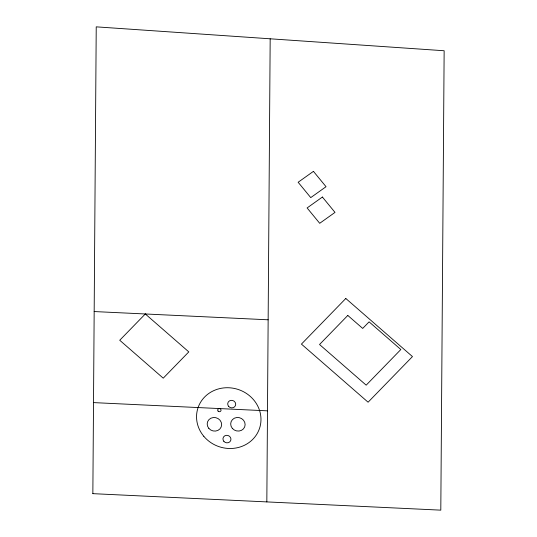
<?xml version="1.0" encoding="UTF-8"?>
<svg xmlns="http://www.w3.org/2000/svg" width="537" height="537" viewBox="0 0 537 537"><rect width="100%" height="100%" fill="white"/><g stroke="black" fill="none" stroke-linecap="round" stroke-linejoin="round"><path stroke-width="0.81" d="M92.854 493.664L96.23 26.85L444.146 50.746L440.803 510.15L92.854 493.657M266.829 501.907L270.178 38.798M94.17 311.554L268.151 319.797M93.519 402.602L267.486 410.845M145.299 313.97L119.731 340.25L163.235 378.176L188.802 351.889L145.299 313.97M345.808 298.485L301.432 344.11L368.093 402.206L412.47 356.581L345.808 298.485M347.801 315.441L319.535 344.512L366.18 385.163L400.844 349.527L369.094 321.858L362.703 328.429L347.801 315.441M313.44 171.357L298.142 182.258L310.748 197.616L326.04 186.708L313.44 171.357M322.408 197.039L307.11 207.947L319.71 223.305L335.007 212.397L322.408 197.039M218.076 411.073A1.678 1.564 18.3 0 0 220.929 410.758A1.678 1.564 18.3 0 0 219.109 408.57A1.678 1.564 18.3 0 0 218.076 411.073M228.608 406.355A4.027 3.739 18.3 0 0 235.448 405.596A4.027 3.739 18.3 0 0 231.071 400.354A4.027 3.739 18.3 0 0 228.608 406.355M223.855 441.333A4.027 3.739 18.3 0 0 230.695 440.575A4.027 3.739 18.3 0 0 226.319 435.332A4.027 3.739 18.3 0 0 223.855 441.333M208.819 428.372A7.276 6.759 18.3 0 0 221.17 427.002A7.276 6.759 18.3 0 0 213.27 417.531A7.276 6.759 18.3 0 0 208.819 428.372M232.306 428.345A7.276 6.759 18.3 0 0 244.657 426.975A7.276 6.759 18.3 0 0 236.757 417.511A7.276 6.759 18.3 0 0 232.306 428.345M203.778 436.266A32.435 30.159 18.3 0 0 258.868 430.157A32.435 30.159 18.3 0 0 223.634 387.929A32.435 30.159 18.3 0 0 203.778 436.266"/></g></svg>
